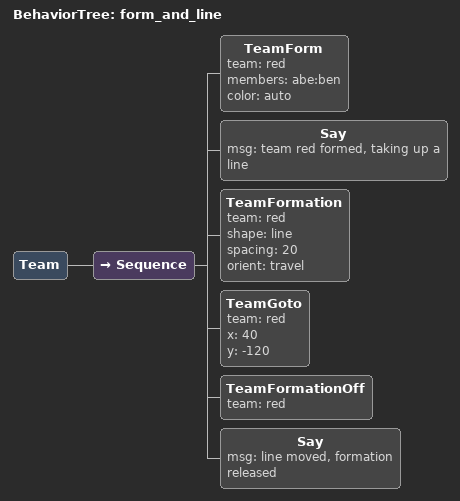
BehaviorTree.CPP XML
<root BTCPP_format="4" main_tree_to_execute="form_and_line">
  <BehaviorTree ID="form_and_line">
    <Team>
      <Sequence>
        <TeamForm team="red" members="abe:ben" color="auto"/>
        <Say msg="team red formed, taking up a line"/>
        <TeamFormation team="red" shape="line" spacing="20" orient="travel"/>
        <TeamGoto team="red" x="40" y="-120"/>
        <TeamFormationOff team="red"/>
        <Say msg="line moved, formation released"/>
      </Sequence>
    </Team>
  </BehaviorTree>
</root>
